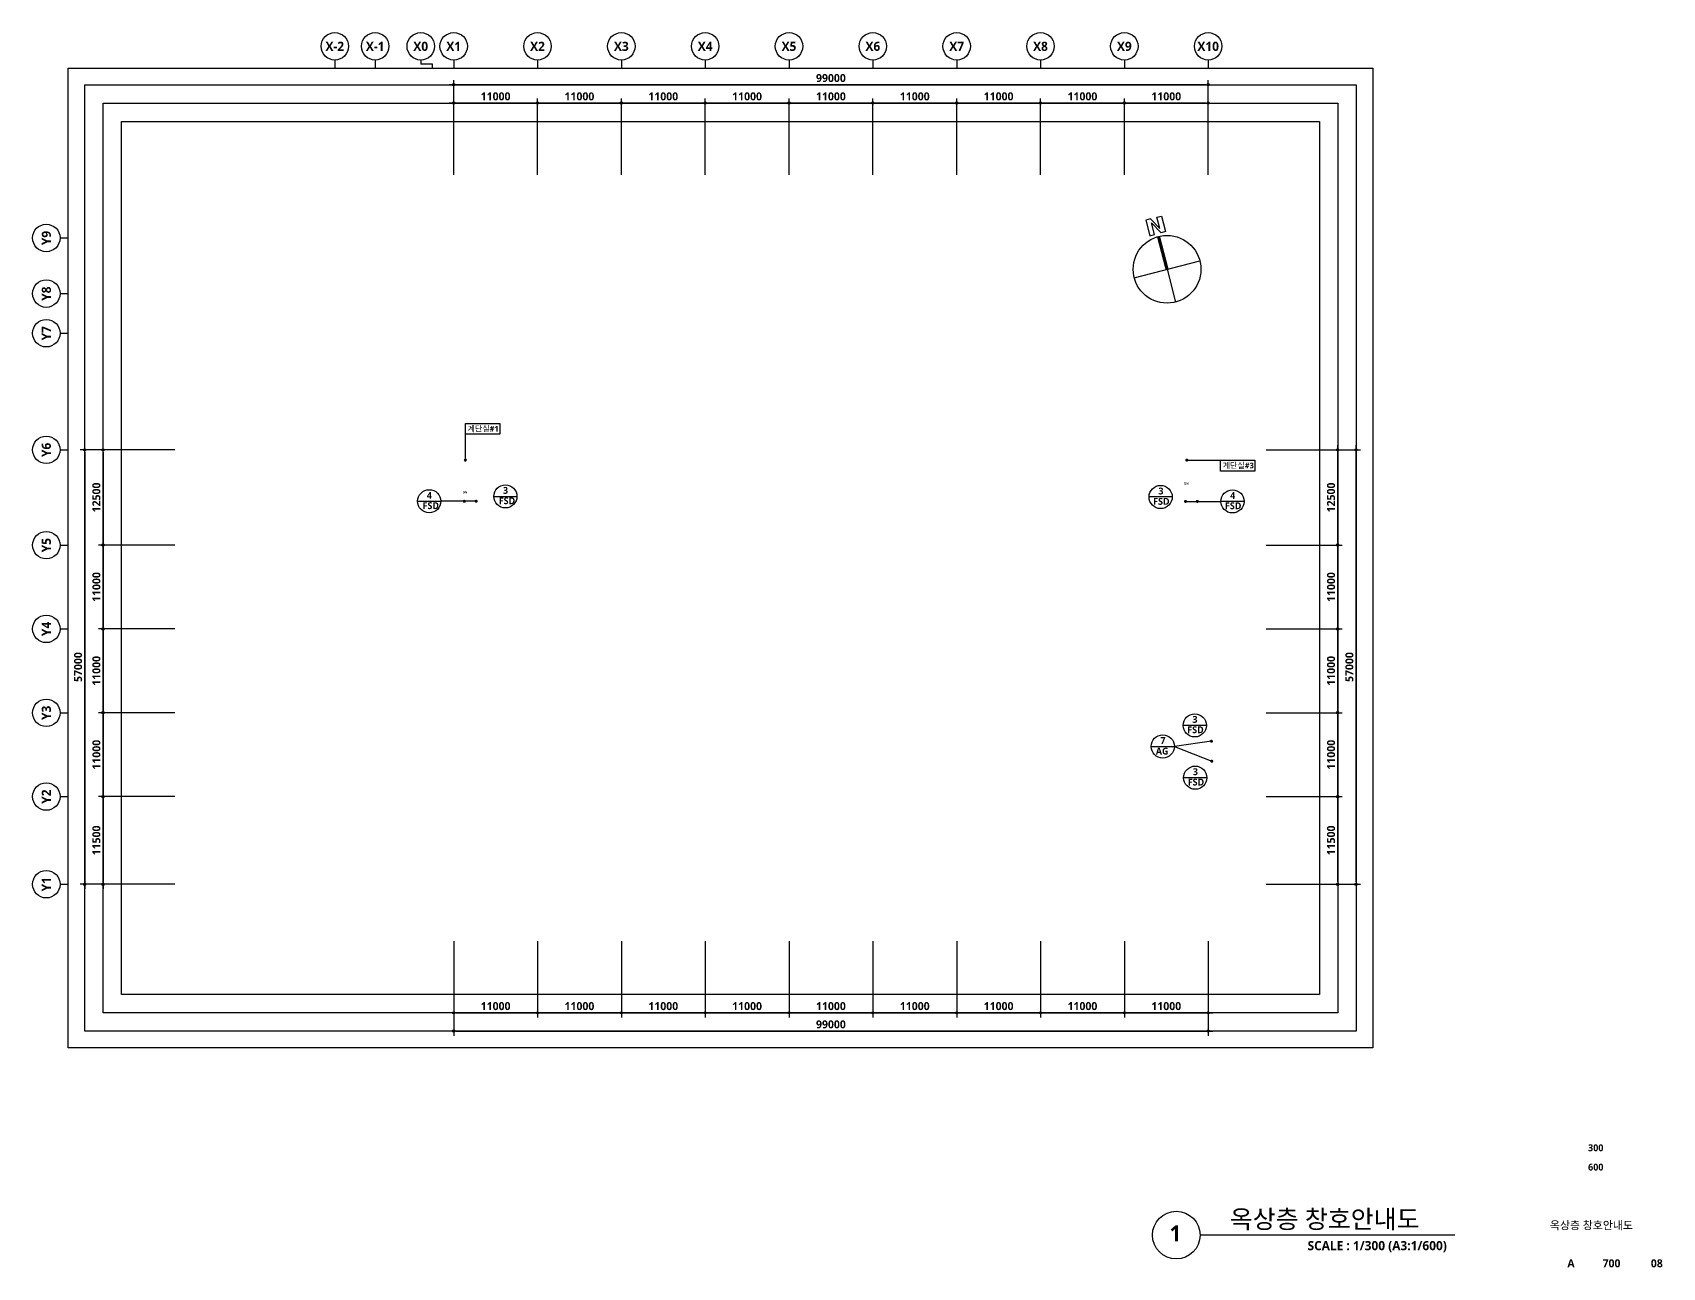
# Model space of a CAD drawing. Header units: millimetres. Extents: x 28132 to 190005487, y 7641 to 455456909.
# Drawn here: x 1540132 to 1753980, y 7641 to 169666 of the extents above; entities that cross this region are included whole.
import ezdxf
from ezdxf.enums import TextEntityAlignment as Align

# ---------------------------------------------------------------- set-up
doc = ezdxf.new("R2010")
doc.units = ezdxf.units.MM
doc.header["$LTSCALE"] = 400
doc.header["$MEASUREMENT"] = 0
doc.header["$PDSIZE"] = -10
doc.layers.get('0').update_dxf_attribs({"linetype": 'CONTINUOUS'})
doc.layers.get('Defpoints').update_dxf_attribs({"color": 153, "linetype": 'CONTINUOUS'})
for name, color, linetype in [('0_AW', 3, 'CONTINUOUS'), ('0_FSD', 1, 'CONTINUOUS'), ('A-ANNO-TEXT2', 7, 'CONTINUOUS'), ('COL', 2, 'CONTINUOUS'), ('SYM', 8, 'CONTINUOUS'), ('X-SEC-종$0$A-ST-AXIS-BUB', 7, 'CONTINUOUS')]:
    doc.layers.add(name, color=color, linetype=linetype)
doc.layers.add('Defpoint', color=161, linetype='CONTINUOUS', plot=False)
doc.styles.add('송현플러스-돋움체', font='NanumGothicBold.ttf')
doc.dimstyles.new('SHP 600', dxfattribs={"dimscale": 300, "dimtxt": 3.5, "dimasz": 1, "dimexe": 2, "dimexo": 2, "dimgap": 1, "dimtad": 1, "dimdec": 0, "dimzin": 0, "dimdsep": 46, "dimtxsty": '송현플러스-돋움체', "dimblk": 'DIMDOT', "dimcen": 0.09, "dimclrt": 3, "dimadec": 0, "dimazin": 1, "dimtfac": 1, "dimtdec": 0, "dimtix": 1, "dimtmove": 2, "dimatfit": 0, "dimldrblk": 'DIMDOT', "dimfxl": 1, "dimtfillclr": 3, "dimtolj": 1, "dimtzin": 0, "dimarcsym": 0})

# ---------------------------------------------------------------- blocks, each defined once
blk = doc.blocks.new('DIMDOT')
at = {"color": 0}
blk.add_line((-2, 0), (2, 0), dxfattribs=at)
for radius in [0.5, 0.25]:
    blk.add_circle((0, 0), radius, dxfattribs=at)
blk = doc.blocks.new('*D71')
at = {"color": 0, "lineweight": -2}
for p, q in [((1595382, 151016), (1595382, 163416)), ((1694082, 162816), (1595682, 162816)), ((1694382, 151016), (1694382, 163416))]:
    blk.add_line(p, q, dxfattribs=at)
at = {"layer": 'Defpoints', "color": 0}
for p in [(1595382, 162816), (1595382, 150416), (1694382, 150416)]:
    blk.add_point(p, dxfattribs=at)
at = {"color": 0, "linetype": 'ByBlock', "lineweight": -2, "xscale": 300, "yscale": 300, "zscale": 300, "rotation": 180}
blk.add_blockref('DIMDOT', (1595382, 162816), dxfattribs=at)
at = {"color": 0, "linetype": 'ByBlock', "lineweight": -2, "xscale": 300, "yscale": 300, "zscale": 300}
blk.add_blockref('DIMDOT', (1694382, 162816), dxfattribs=at)
at = {"color": 3, "insert": (1644882, 163696), "char_height": 1050, "attachment_point": 5, "style": '송현플러스-돋움체'}
blk.add_mtext('\\A1;99000', dxfattribs=at)
blk = doc.blocks.new('*D72')
at = {"color": 0, "lineweight": -2}
for p, q in [((1595382, 151016), (1595382, 161016)), ((1606082, 160416), (1595682, 160416)), ((1606382, 151016), (1606382, 161016))]:
    blk.add_line(p, q, dxfattribs=at)
at = {"layer": 'Defpoints', "color": 0}
for p in [(1595382, 160416), (1595382, 150416), (1606382, 150416)]:
    blk.add_point(p, dxfattribs=at)
at = {"color": 0, "linetype": 'ByBlock', "lineweight": -2, "xscale": 300, "yscale": 300, "zscale": 300, "rotation": 180}
blk.add_blockref('DIMDOT', (1595382, 160416), dxfattribs=at)
at = {"color": 0, "linetype": 'ByBlock', "lineweight": -2, "xscale": 300, "yscale": 300, "zscale": 300}
blk.add_blockref('DIMDOT', (1606382, 160416), dxfattribs=at)
at = {"color": 3, "insert": (1600882, 161292), "char_height": 1050, "attachment_point": 5, "style": '송현플러스-돋움체'}
blk.add_mtext('\\A1;11000', dxfattribs=at)
blk = doc.blocks.new('*D73')
at = {"color": 0, "lineweight": -2}
for p, q in [((1606382, 151016), (1606382, 161016)), ((1617082, 160416), (1606682, 160416)), ((1617382, 151016), (1617382, 161016))]:
    blk.add_line(p, q, dxfattribs=at)
at = {"layer": 'Defpoints', "color": 0}
for p in [(1606382, 160416), (1606382, 150416), (1617382, 150416)]:
    blk.add_point(p, dxfattribs=at)
at = {"color": 0, "linetype": 'ByBlock', "lineweight": -2, "xscale": 300, "yscale": 300, "zscale": 300, "rotation": 180}
blk.add_blockref('DIMDOT', (1606382, 160416), dxfattribs=at)
at = {"color": 0, "linetype": 'ByBlock', "lineweight": -2, "xscale": 300, "yscale": 300, "zscale": 300}
blk.add_blockref('DIMDOT', (1617382, 160416), dxfattribs=at)
at = {"color": 3, "insert": (1611882, 161292), "char_height": 1050, "attachment_point": 5, "style": '송현플러스-돋움체'}
blk.add_mtext('\\A1;11000', dxfattribs=at)
blk = doc.blocks.new('*D74')
at = {"color": 0, "lineweight": -2}
for p, q in [((1617382, 151016), (1617382, 161016)), ((1628082, 160416), (1617682, 160416)), ((1628382, 151016), (1628382, 161016))]:
    blk.add_line(p, q, dxfattribs=at)
at = {"layer": 'Defpoints', "color": 0}
for p in [(1617382, 160416), (1617382, 150416), (1628382, 150416)]:
    blk.add_point(p, dxfattribs=at)
at = {"color": 0, "linetype": 'ByBlock', "lineweight": -2, "xscale": 300, "yscale": 300, "zscale": 300, "rotation": 180}
blk.add_blockref('DIMDOT', (1617382, 160416), dxfattribs=at)
at = {"color": 0, "linetype": 'ByBlock', "lineweight": -2, "xscale": 300, "yscale": 300, "zscale": 300}
blk.add_blockref('DIMDOT', (1628382, 160416), dxfattribs=at)
at = {"color": 3, "insert": (1622882, 161292), "char_height": 1050, "attachment_point": 5, "style": '송현플러스-돋움체'}
blk.add_mtext('\\A1;11000', dxfattribs=at)
blk = doc.blocks.new('*D75')
at = {"color": 0, "lineweight": -2}
for p, q in [((1628382, 151016), (1628382, 161016)), ((1639082, 160416), (1628682, 160416)), ((1639382, 151016), (1639382, 161016))]:
    blk.add_line(p, q, dxfattribs=at)
at = {"layer": 'Defpoints', "color": 0}
for p in [(1628382, 160416), (1628382, 150416), (1639382, 150416)]:
    blk.add_point(p, dxfattribs=at)
at = {"color": 0, "linetype": 'ByBlock', "lineweight": -2, "xscale": 300, "yscale": 300, "zscale": 300, "rotation": 180}
blk.add_blockref('DIMDOT', (1628382, 160416), dxfattribs=at)
at = {"color": 0, "linetype": 'ByBlock', "lineweight": -2, "xscale": 300, "yscale": 300, "zscale": 300}
blk.add_blockref('DIMDOT', (1639382, 160416), dxfattribs=at)
at = {"color": 3, "insert": (1633882, 161292), "char_height": 1050, "attachment_point": 5, "style": '송현플러스-돋움체'}
blk.add_mtext('\\A1;11000', dxfattribs=at)
blk = doc.blocks.new('*D76')
at = {"color": 0, "lineweight": -2}
for p, q in [((1639382, 151016), (1639382, 161016)), ((1650082, 160416), (1639682, 160416)), ((1650382, 151016), (1650382, 161016))]:
    blk.add_line(p, q, dxfattribs=at)
at = {"layer": 'Defpoints', "color": 0}
for p in [(1639382, 160416), (1639382, 150416), (1650382, 150416)]:
    blk.add_point(p, dxfattribs=at)
at = {"color": 0, "linetype": 'ByBlock', "lineweight": -2, "xscale": 300, "yscale": 300, "zscale": 300, "rotation": 180}
blk.add_blockref('DIMDOT', (1639382, 160416), dxfattribs=at)
at = {"color": 0, "linetype": 'ByBlock', "lineweight": -2, "xscale": 300, "yscale": 300, "zscale": 300}
blk.add_blockref('DIMDOT', (1650382, 160416), dxfattribs=at)
at = {"color": 3, "insert": (1644882, 161292), "char_height": 1050, "attachment_point": 5, "style": '송현플러스-돋움체'}
blk.add_mtext('\\A1;11000', dxfattribs=at)
blk = doc.blocks.new('*D77')
at = {"color": 0, "lineweight": -2}
for p, q in [((1650382, 151016), (1650382, 161016)), ((1661082, 160416), (1650682, 160416)), ((1661382, 151016), (1661382, 161016))]:
    blk.add_line(p, q, dxfattribs=at)
at = {"layer": 'Defpoints', "color": 0}
for p in [(1650382, 160416), (1650382, 150416), (1661382, 150416)]:
    blk.add_point(p, dxfattribs=at)
at = {"color": 0, "linetype": 'ByBlock', "lineweight": -2, "xscale": 300, "yscale": 300, "zscale": 300, "rotation": 180}
blk.add_blockref('DIMDOT', (1650382, 160416), dxfattribs=at)
at = {"color": 0, "linetype": 'ByBlock', "lineweight": -2, "xscale": 300, "yscale": 300, "zscale": 300}
blk.add_blockref('DIMDOT', (1661382, 160416), dxfattribs=at)
at = {"color": 3, "insert": (1655882, 161292), "char_height": 1050, "attachment_point": 5, "style": '송현플러스-돋움체'}
blk.add_mtext('\\A1;11000', dxfattribs=at)
blk = doc.blocks.new('*D78')
at = {"color": 0, "lineweight": -2}
for p, q in [((1661382, 151016), (1661382, 161016)), ((1672082, 160416), (1661682, 160416)), ((1672382, 151016), (1672382, 161016))]:
    blk.add_line(p, q, dxfattribs=at)
at = {"layer": 'Defpoints', "color": 0}
for p in [(1661382, 160416), (1661382, 150416), (1672382, 150416)]:
    blk.add_point(p, dxfattribs=at)
at = {"color": 0, "linetype": 'ByBlock', "lineweight": -2, "xscale": 300, "yscale": 300, "zscale": 300, "rotation": 180}
blk.add_blockref('DIMDOT', (1661382, 160416), dxfattribs=at)
at = {"color": 0, "linetype": 'ByBlock', "lineweight": -2, "xscale": 300, "yscale": 300, "zscale": 300}
blk.add_blockref('DIMDOT', (1672382, 160416), dxfattribs=at)
at = {"color": 3, "insert": (1666882, 161292), "char_height": 1050, "attachment_point": 5, "style": '송현플러스-돋움체'}
blk.add_mtext('\\A1;11000', dxfattribs=at)
blk = doc.blocks.new('*D79')
at = {"color": 0, "lineweight": -2}
for p, q in [((1672382, 151016), (1672382, 161016)), ((1683082, 160416), (1672682, 160416)), ((1683382, 151016), (1683382, 161016))]:
    blk.add_line(p, q, dxfattribs=at)
at = {"layer": 'Defpoints', "color": 0}
for p in [(1672382, 160416), (1672382, 150416), (1683382, 150416)]:
    blk.add_point(p, dxfattribs=at)
at = {"color": 0, "linetype": 'ByBlock', "lineweight": -2, "xscale": 300, "yscale": 300, "zscale": 300, "rotation": 180}
blk.add_blockref('DIMDOT', (1672382, 160416), dxfattribs=at)
at = {"color": 0, "linetype": 'ByBlock', "lineweight": -2, "xscale": 300, "yscale": 300, "zscale": 300}
blk.add_blockref('DIMDOT', (1683382, 160416), dxfattribs=at)
at = {"color": 3, "insert": (1677882, 161292), "char_height": 1050, "attachment_point": 5, "style": '송현플러스-돋움체'}
blk.add_mtext('\\A1;11000', dxfattribs=at)
blk = doc.blocks.new('*D80')
at = {"color": 0, "lineweight": -2}
for p, q in [((1683382, 151016), (1683382, 161016)), ((1694082, 160416), (1683682, 160416)), ((1694382, 151016), (1694382, 161016))]:
    blk.add_line(p, q, dxfattribs=at)
at = {"layer": 'Defpoints', "color": 0}
for p in [(1683382, 160416), (1683382, 150416), (1694382, 150416)]:
    blk.add_point(p, dxfattribs=at)
at = {"color": 0, "linetype": 'ByBlock', "lineweight": -2, "xscale": 300, "yscale": 300, "zscale": 300, "rotation": 180}
blk.add_blockref('DIMDOT', (1683382, 160416), dxfattribs=at)
at = {"color": 0, "linetype": 'ByBlock', "lineweight": -2, "xscale": 300, "yscale": 300, "zscale": 300}
blk.add_blockref('DIMDOT', (1694382, 160416), dxfattribs=at)
at = {"color": 3, "insert": (1688882, 161292), "char_height": 1050, "attachment_point": 5, "style": '송현플러스-돋움체'}
blk.add_mtext('\\A1;11000', dxfattribs=at)
blk = doc.blocks.new('X-SEC-종$0$A-ST-AXIS-BUB-1')
at = {"layer": 'X-SEC-종$0$A-ST-AXIS-BUB'}
blk.add_line((0, 350), (0, 0), dxfattribs=at)
blk.add_circle((0, 950), 600, dxfattribs=at)
blk = doc.blocks.new('A$C75C439D1')
at = {"layer": 'X-SEC-종$0$A-ST-AXIS-BUB'}
blk.add_line((1800, 1050, -103000), (1800, 525, -103000), dxfattribs=at)
at = {"layer": 'X-SEC-종$0$A-ST-AXIS-BUB', "elevation": -103000}
blk.add_lwpolyline([(3323, 0), (3323, 525), (1800, 525)], dxfattribs=at)
at = {"layer": 'X-SEC-종$0$A-ST-AXIS-BUB'}
blk.add_circle((1800, 2850, -103000), 1800, dxfattribs=at)
blk = doc.blocks.new('*D146')
at = {"color": 0, "lineweight": -2}
for p, q in [((1558782, 114916), (1546382, 114916)), ((1546982, 114616), (1546982, 58216)), ((1558782, 57916), (1546382, 57916))]:
    blk.add_line(p, q, dxfattribs=at)
at = {"layer": 'Defpoints', "color": 0}
for p in [(1559382, 114916), (1546982, 57916), (1559382, 57916)]:
    blk.add_point(p, dxfattribs=at)
at = {"color": 0, "linetype": 'ByBlock', "lineweight": -2, "xscale": 300, "yscale": 300, "zscale": 300}
for p, rotation in [((1546982, 114916), 90), ((1546982, 57916), 270)]:
    blk.add_blockref('DIMDOT', p, dxfattribs=dict(at, rotation=rotation))
at = {"color": 3, "insert": (1546105, 86416), "char_height": 1050, "attachment_point": 5, "rotation": 90, "style": '송현플러스-돋움체'}
blk.add_mtext('\\A1;57000', dxfattribs=at)
blk = doc.blocks.new('*D147')
at = {"color": 0, "lineweight": -2}
for p, q in [((1558782, 69416), (1548782, 69416)), ((1549382, 69116), (1549382, 58216)), ((1558782, 57916), (1548782, 57916))]:
    blk.add_line(p, q, dxfattribs=at)
at = {"layer": 'Defpoints', "color": 0}
for p in [(1559382, 69416), (1549382, 57916), (1559382, 57916)]:
    blk.add_point(p, dxfattribs=at)
at = {"color": 0, "linetype": 'ByBlock', "lineweight": -2, "xscale": 300, "yscale": 300, "zscale": 300}
for p, rotation in [((1549382, 69416), 90), ((1549382, 57916), 270)]:
    blk.add_blockref('DIMDOT', p, dxfattribs=dict(at, rotation=rotation))
at = {"color": 3, "insert": (1548505, 63666), "char_height": 1050, "attachment_point": 5, "rotation": 90, "style": '송현플러스-돋움체'}
blk.add_mtext('\\A1;11500', dxfattribs=at)
blk = doc.blocks.new('*D148')
at = {"color": 0, "lineweight": -2}
for p, q in [((1558782, 80416), (1548782, 80416)), ((1549382, 80116), (1549382, 69716)), ((1558782, 69416), (1548782, 69416))]:
    blk.add_line(p, q, dxfattribs=at)
at = {"layer": 'Defpoints', "color": 0}
for p in [(1559382, 80416), (1549382, 69416), (1559382, 69416)]:
    blk.add_point(p, dxfattribs=at)
at = {"color": 0, "linetype": 'ByBlock', "lineweight": -2, "xscale": 300, "yscale": 300, "zscale": 300}
for p, rotation in [((1549382, 80416), 90), ((1549382, 69416), 270)]:
    blk.add_blockref('DIMDOT', p, dxfattribs=dict(at, rotation=rotation))
at = {"color": 3, "insert": (1548506, 74916), "char_height": 1050, "attachment_point": 5, "rotation": 90, "style": '송현플러스-돋움체'}
blk.add_mtext('\\A1;11000', dxfattribs=at)
blk = doc.blocks.new('*D149')
at = {"color": 0, "lineweight": -2}
for p, q in [((1558782, 91416), (1548782, 91416)), ((1549382, 91116), (1549382, 80716)), ((1558782, 80416), (1548782, 80416))]:
    blk.add_line(p, q, dxfattribs=at)
at = {"layer": 'Defpoints', "color": 0}
for p in [(1559382, 91416), (1549382, 80416), (1559382, 80416)]:
    blk.add_point(p, dxfattribs=at)
at = {"color": 0, "linetype": 'ByBlock', "lineweight": -2, "xscale": 300, "yscale": 300, "zscale": 300}
for p, rotation in [((1549382, 91416), 90), ((1549382, 80416), 270)]:
    blk.add_blockref('DIMDOT', p, dxfattribs=dict(at, rotation=rotation))
at = {"color": 3, "insert": (1548506, 85916), "char_height": 1050, "attachment_point": 5, "rotation": 90, "style": '송현플러스-돋움체'}
blk.add_mtext('\\A1;11000', dxfattribs=at)
blk = doc.blocks.new('*D150')
at = {"color": 0, "lineweight": -2}
for p, q in [((1558782, 102416), (1548782, 102416)), ((1549382, 102116), (1549382, 91716)), ((1558782, 91416), (1548782, 91416))]:
    blk.add_line(p, q, dxfattribs=at)
at = {"layer": 'Defpoints', "color": 0}
for p in [(1559382, 102416), (1549382, 91416), (1559382, 91416)]:
    blk.add_point(p, dxfattribs=at)
at = {"color": 0, "linetype": 'ByBlock', "lineweight": -2, "xscale": 300, "yscale": 300, "zscale": 300}
for p, rotation in [((1549382, 102416), 90), ((1549382, 91416), 270)]:
    blk.add_blockref('DIMDOT', p, dxfattribs=dict(at, rotation=rotation))
at = {"color": 3, "insert": (1548506, 96916), "char_height": 1050, "attachment_point": 5, "rotation": 90, "style": '송현플러스-돋움체'}
blk.add_mtext('\\A1;11000', dxfattribs=at)
blk = doc.blocks.new('*D151')
at = {"color": 0, "lineweight": -2}
for p, q in [((1558782, 114916), (1548782, 114916)), ((1549382, 114616), (1549382, 102716)), ((1558782, 102416), (1548782, 102416))]:
    blk.add_line(p, q, dxfattribs=at)
at = {"layer": 'Defpoints', "color": 0}
for p in [(1559382, 114916), (1549382, 102416), (1559382, 102416)]:
    blk.add_point(p, dxfattribs=at)
at = {"color": 0, "linetype": 'ByBlock', "lineweight": -2, "xscale": 300, "yscale": 300, "zscale": 300}
for p, rotation in [((1549382, 114916), 90), ((1549382, 102416), 270)]:
    blk.add_blockref('DIMDOT', p, dxfattribs=dict(at, rotation=rotation))
at = {"color": 3, "insert": (1548503, 108666), "char_height": 1050, "attachment_point": 5, "rotation": 90, "style": '송현플러스-돋움체'}
blk.add_mtext('\\A1;12500', dxfattribs=at)
blk = doc.blocks.new('dr-sy-018-D-M')
for p, q in [((-1, 16.4), (-2.5, 16.4)), ((-2.5, 16.4), (-2.5, 11.4)), ((-1, 16.4), (1, 12.8)), ((1, 12.8), (1, 16.4)), ((1, 16.4), (2.5, 16.4)), ((2.5, 16.4), (2.5, 11.4)), ((-2.5, 11.4), (-1, 11.4)), ((-1, 15.09), (1.05, 11.4)), ((-1, 11.4), (-1, 15.09)), ((2.5, 11.4), (1.05, 11.4)), ((-10.5, 0), (10.5, 0)), ((0, 0), (0, -10.5))]:
    blk.add_line(p, q)
at = {"const_width": 1}
blk.add_lwpolyline([(0, 10.5), (0, 0)], dxfattribs=at)
blk.add_circle((0, 0), 10.5)
blk = doc.blocks.new('*D361')
at = {"color": 0, "lineweight": -2}
for p, q in [((1701982, 114916), (1711982, 114916)), ((1711382, 102716), (1711382, 114616)), ((1701982, 102416), (1711982, 102416))]:
    blk.add_line(p, q, dxfattribs=at)
at = {"layer": 'Defpoints', "color": 0}
for p in [(1701382, 114916), (1711382, 114916), (1701382, 102416)]:
    blk.add_point(p, dxfattribs=at)
at = {"color": 0, "linetype": 'ByBlock', "lineweight": -2, "xscale": 300, "yscale": 300, "zscale": 300}
for p, rotation in [((1711382, 114916), 90), ((1711382, 102416), 270)]:
    blk.add_blockref('DIMDOT', p, dxfattribs=dict(at, rotation=rotation))
at = {"color": 3, "insert": (1710503, 108666), "char_height": 1050, "attachment_point": 5, "rotation": 90, "style": '송현플러스-돋움체'}
blk.add_mtext('\\A1;12500', dxfattribs=at)
blk = doc.blocks.new('*D362')
at = {"color": 0, "lineweight": -2}
for p, q in [((1701982, 102416), (1711982, 102416)), ((1711382, 91716), (1711382, 102116)), ((1701982, 91416), (1711982, 91416))]:
    blk.add_line(p, q, dxfattribs=at)
at = {"layer": 'Defpoints', "color": 0}
for p in [(1701382, 102416), (1711382, 102416), (1701382, 91416)]:
    blk.add_point(p, dxfattribs=at)
at = {"color": 0, "linetype": 'ByBlock', "lineweight": -2, "xscale": 300, "yscale": 300, "zscale": 300}
for p, rotation in [((1711382, 102416), 90), ((1711382, 91416), 270)]:
    blk.add_blockref('DIMDOT', p, dxfattribs=dict(at, rotation=rotation))
at = {"color": 3, "insert": (1710506, 96916), "char_height": 1050, "attachment_point": 5, "rotation": 90, "style": '송현플러스-돋움체'}
blk.add_mtext('\\A1;11000', dxfattribs=at)
blk = doc.blocks.new('*D363')
at = {"color": 0, "lineweight": -2}
for p, q in [((1701982, 91416), (1711982, 91416)), ((1711382, 80716), (1711382, 91116)), ((1701982, 80416), (1711982, 80416))]:
    blk.add_line(p, q, dxfattribs=at)
at = {"layer": 'Defpoints', "color": 0}
for p in [(1701382, 91416), (1711382, 91416), (1701382, 80416)]:
    blk.add_point(p, dxfattribs=at)
at = {"color": 0, "linetype": 'ByBlock', "lineweight": -2, "xscale": 300, "yscale": 300, "zscale": 300}
for p, rotation in [((1711382, 91416), 90), ((1711382, 80416), 270)]:
    blk.add_blockref('DIMDOT', p, dxfattribs=dict(at, rotation=rotation))
at = {"color": 3, "insert": (1710506, 85916), "char_height": 1050, "attachment_point": 5, "rotation": 90, "style": '송현플러스-돋움체'}
blk.add_mtext('\\A1;11000', dxfattribs=at)
blk = doc.blocks.new('*D364')
at = {"color": 0, "lineweight": -2}
for p, q in [((1701982, 80416), (1711982, 80416)), ((1711382, 69716), (1711382, 80116)), ((1701982, 69416), (1711982, 69416))]:
    blk.add_line(p, q, dxfattribs=at)
at = {"layer": 'Defpoints', "color": 0}
for p in [(1701382, 80416), (1711382, 80416), (1701382, 69416)]:
    blk.add_point(p, dxfattribs=at)
at = {"color": 0, "linetype": 'ByBlock', "lineweight": -2, "xscale": 300, "yscale": 300, "zscale": 300}
for p, rotation in [((1711382, 80416), 90), ((1711382, 69416), 270)]:
    blk.add_blockref('DIMDOT', p, dxfattribs=dict(at, rotation=rotation))
at = {"color": 3, "insert": (1710506, 74916), "char_height": 1050, "attachment_point": 5, "rotation": 90, "style": '송현플러스-돋움체'}
blk.add_mtext('\\A1;11000', dxfattribs=at)
blk = doc.blocks.new('*D365')
at = {"color": 0, "lineweight": -2}
for p, q in [((1701982, 69416), (1711982, 69416)), ((1711382, 58216), (1711382, 69116)), ((1701982, 57916), (1711982, 57916))]:
    blk.add_line(p, q, dxfattribs=at)
at = {"layer": 'Defpoints', "color": 0}
for p in [(1701382, 69416), (1711382, 69416), (1701382, 57916)]:
    blk.add_point(p, dxfattribs=at)
at = {"color": 0, "linetype": 'ByBlock', "lineweight": -2, "xscale": 300, "yscale": 300, "zscale": 300}
for p, rotation in [((1711382, 69416), 90), ((1711382, 57916), 270)]:
    blk.add_blockref('DIMDOT', p, dxfattribs=dict(at, rotation=rotation))
at = {"color": 3, "insert": (1710505, 63666), "char_height": 1050, "attachment_point": 5, "rotation": 90, "style": '송현플러스-돋움체'}
blk.add_mtext('\\A1;11500', dxfattribs=at)
blk = doc.blocks.new('*D366')
at = {"color": 0, "lineweight": -2}
for p, q in [((1701982, 114916), (1714382, 114916)), ((1713782, 58216), (1713782, 114616)), ((1701982, 57916), (1714382, 57916))]:
    blk.add_line(p, q, dxfattribs=at)
at = {"layer": 'Defpoints', "color": 0}
for p in [(1701382, 114916), (1713782, 114916), (1701382, 57916)]:
    blk.add_point(p, dxfattribs=at)
at = {"color": 0, "linetype": 'ByBlock', "lineweight": -2, "xscale": 300, "yscale": 300, "zscale": 300}
for p, rotation in [((1713782, 114916), 90), ((1713782, 57916), 270)]:
    blk.add_blockref('DIMDOT', p, dxfattribs=dict(at, rotation=rotation))
at = {"color": 3, "insert": (1712905, 86416), "char_height": 1050, "attachment_point": 5, "rotation": 90, "style": '송현플러스-돋움체'}
blk.add_mtext('\\A1;57000', dxfattribs=at)
blk = doc.blocks.new('*D367')
at = {"color": 0, "lineweight": -2}
for p, q in [((1595382, 50445), (1595382, 40445)), ((1606382, 50445), (1606382, 40445)), ((1595682, 41045), (1606082, 41045))]:
    blk.add_line(p, q, dxfattribs=at)
at = {"layer": 'Defpoints', "color": 0}
for p in [(1595382, 51045), (1606382, 51045), (1606382, 41045)]:
    blk.add_point(p, dxfattribs=at)
at = {"color": 0, "linetype": 'ByBlock', "lineweight": -2, "xscale": 300, "yscale": 300, "zscale": 300, "rotation": 180}
blk.add_blockref('DIMDOT', (1595382, 41045), dxfattribs=at)
at = {"color": 0, "linetype": 'ByBlock', "lineweight": -2, "xscale": 300, "yscale": 300, "zscale": 300}
blk.add_blockref('DIMDOT', (1606382, 41045), dxfattribs=at)
at = {"color": 3, "insert": (1600882, 41921), "char_height": 1050, "attachment_point": 5, "style": '송현플러스-돋움체'}
blk.add_mtext('\\A1;11000', dxfattribs=at)
blk = doc.blocks.new('*D368')
at = {"color": 0, "lineweight": -2}
for p, q in [((1606382, 50445), (1606382, 40445)), ((1617382, 50445), (1617382, 40445)), ((1606682, 41045), (1617082, 41045))]:
    blk.add_line(p, q, dxfattribs=at)
at = {"layer": 'Defpoints', "color": 0}
for p in [(1606382, 51045), (1617382, 51045), (1617382, 41045)]:
    blk.add_point(p, dxfattribs=at)
at = {"color": 0, "linetype": 'ByBlock', "lineweight": -2, "xscale": 300, "yscale": 300, "zscale": 300, "rotation": 180}
blk.add_blockref('DIMDOT', (1606382, 41045), dxfattribs=at)
at = {"color": 0, "linetype": 'ByBlock', "lineweight": -2, "xscale": 300, "yscale": 300, "zscale": 300}
blk.add_blockref('DIMDOT', (1617382, 41045), dxfattribs=at)
at = {"color": 3, "insert": (1611882, 41921), "char_height": 1050, "attachment_point": 5, "style": '송현플러스-돋움체'}
blk.add_mtext('\\A1;11000', dxfattribs=at)
blk = doc.blocks.new('*D369')
at = {"color": 0, "lineweight": -2}
for p, q in [((1617382, 50445), (1617382, 40445)), ((1628382, 50445), (1628382, 40445)), ((1617682, 41045), (1628082, 41045))]:
    blk.add_line(p, q, dxfattribs=at)
at = {"layer": 'Defpoints', "color": 0}
for p in [(1617382, 51045), (1628382, 51045), (1628382, 41045)]:
    blk.add_point(p, dxfattribs=at)
at = {"color": 0, "linetype": 'ByBlock', "lineweight": -2, "xscale": 300, "yscale": 300, "zscale": 300, "rotation": 180}
blk.add_blockref('DIMDOT', (1617382, 41045), dxfattribs=at)
at = {"color": 0, "linetype": 'ByBlock', "lineweight": -2, "xscale": 300, "yscale": 300, "zscale": 300}
blk.add_blockref('DIMDOT', (1628382, 41045), dxfattribs=at)
at = {"color": 3, "insert": (1622882, 41921), "char_height": 1050, "attachment_point": 5, "style": '송현플러스-돋움체'}
blk.add_mtext('\\A1;11000', dxfattribs=at)
blk = doc.blocks.new('*D370')
at = {"color": 0, "lineweight": -2}
for p, q in [((1628382, 50445), (1628382, 40445)), ((1639382, 50445), (1639382, 40445)), ((1628682, 41045), (1639082, 41045))]:
    blk.add_line(p, q, dxfattribs=at)
at = {"layer": 'Defpoints', "color": 0}
for p in [(1628382, 51045), (1639382, 51045), (1639382, 41045)]:
    blk.add_point(p, dxfattribs=at)
at = {"color": 0, "linetype": 'ByBlock', "lineweight": -2, "xscale": 300, "yscale": 300, "zscale": 300, "rotation": 180}
blk.add_blockref('DIMDOT', (1628382, 41045), dxfattribs=at)
at = {"color": 0, "linetype": 'ByBlock', "lineweight": -2, "xscale": 300, "yscale": 300, "zscale": 300}
blk.add_blockref('DIMDOT', (1639382, 41045), dxfattribs=at)
at = {"color": 3, "insert": (1633882, 41921), "char_height": 1050, "attachment_point": 5, "style": '송현플러스-돋움체'}
blk.add_mtext('\\A1;11000', dxfattribs=at)
blk = doc.blocks.new('*D371')
at = {"color": 0, "lineweight": -2}
for p, q in [((1639382, 50445), (1639382, 40445)), ((1650382, 50445), (1650382, 40445)), ((1639682, 41045), (1650082, 41045))]:
    blk.add_line(p, q, dxfattribs=at)
at = {"layer": 'Defpoints', "color": 0}
for p in [(1639382, 51045), (1650382, 51045), (1650382, 41045)]:
    blk.add_point(p, dxfattribs=at)
at = {"color": 0, "linetype": 'ByBlock', "lineweight": -2, "xscale": 300, "yscale": 300, "zscale": 300, "rotation": 180}
blk.add_blockref('DIMDOT', (1639382, 41045), dxfattribs=at)
at = {"color": 0, "linetype": 'ByBlock', "lineweight": -2, "xscale": 300, "yscale": 300, "zscale": 300}
blk.add_blockref('DIMDOT', (1650382, 41045), dxfattribs=at)
at = {"color": 3, "insert": (1644882, 41921), "char_height": 1050, "attachment_point": 5, "style": '송현플러스-돋움체'}
blk.add_mtext('\\A1;11000', dxfattribs=at)
blk = doc.blocks.new('*D372')
at = {"color": 0, "lineweight": -2}
for p, q in [((1650382, 50445), (1650382, 40445)), ((1661382, 50445), (1661382, 40445)), ((1650682, 41045), (1661082, 41045))]:
    blk.add_line(p, q, dxfattribs=at)
at = {"layer": 'Defpoints', "color": 0}
for p in [(1650382, 51045), (1661382, 51045), (1661382, 41045)]:
    blk.add_point(p, dxfattribs=at)
at = {"color": 0, "linetype": 'ByBlock', "lineweight": -2, "xscale": 300, "yscale": 300, "zscale": 300, "rotation": 180}
blk.add_blockref('DIMDOT', (1650382, 41045), dxfattribs=at)
at = {"color": 0, "linetype": 'ByBlock', "lineweight": -2, "xscale": 300, "yscale": 300, "zscale": 300}
blk.add_blockref('DIMDOT', (1661382, 41045), dxfattribs=at)
at = {"color": 3, "insert": (1655882, 41921), "char_height": 1050, "attachment_point": 5, "style": '송현플러스-돋움체'}
blk.add_mtext('\\A1;11000', dxfattribs=at)
blk = doc.blocks.new('*D373')
at = {"color": 0, "lineweight": -2}
for p, q in [((1661382, 50445), (1661382, 40445)), ((1672382, 50445), (1672382, 40445)), ((1661682, 41045), (1672082, 41045))]:
    blk.add_line(p, q, dxfattribs=at)
at = {"layer": 'Defpoints', "color": 0}
for p in [(1661382, 51045), (1672382, 51045), (1672382, 41045)]:
    blk.add_point(p, dxfattribs=at)
at = {"color": 0, "linetype": 'ByBlock', "lineweight": -2, "xscale": 300, "yscale": 300, "zscale": 300, "rotation": 180}
blk.add_blockref('DIMDOT', (1661382, 41045), dxfattribs=at)
at = {"color": 0, "linetype": 'ByBlock', "lineweight": -2, "xscale": 300, "yscale": 300, "zscale": 300}
blk.add_blockref('DIMDOT', (1672382, 41045), dxfattribs=at)
at = {"color": 3, "insert": (1666882, 41921), "char_height": 1050, "attachment_point": 5, "style": '송현플러스-돋움체'}
blk.add_mtext('\\A1;11000', dxfattribs=at)
blk = doc.blocks.new('*D374')
at = {"color": 0, "lineweight": -2}
for p, q in [((1672382, 50445), (1672382, 40445)), ((1683382, 50445), (1683382, 40445)), ((1672682, 41045), (1683082, 41045))]:
    blk.add_line(p, q, dxfattribs=at)
at = {"layer": 'Defpoints', "color": 0}
for p in [(1672382, 51045), (1683382, 51045), (1683382, 41045)]:
    blk.add_point(p, dxfattribs=at)
at = {"color": 0, "linetype": 'ByBlock', "lineweight": -2, "xscale": 300, "yscale": 300, "zscale": 300, "rotation": 180}
blk.add_blockref('DIMDOT', (1672382, 41045), dxfattribs=at)
at = {"color": 0, "linetype": 'ByBlock', "lineweight": -2, "xscale": 300, "yscale": 300, "zscale": 300}
blk.add_blockref('DIMDOT', (1683382, 41045), dxfattribs=at)
at = {"color": 3, "insert": (1677882, 41921), "char_height": 1050, "attachment_point": 5, "style": '송현플러스-돋움체'}
blk.add_mtext('\\A1;11000', dxfattribs=at)
blk = doc.blocks.new('*D375')
at = {"color": 0, "lineweight": -2}
for p, q in [((1683382, 50445), (1683382, 40445)), ((1694382, 50445), (1694382, 40445)), ((1683682, 41045), (1694082, 41045))]:
    blk.add_line(p, q, dxfattribs=at)
at = {"layer": 'Defpoints', "color": 0}
for p in [(1683382, 51045), (1694382, 51045), (1694382, 41045)]:
    blk.add_point(p, dxfattribs=at)
at = {"color": 0, "linetype": 'ByBlock', "lineweight": -2, "xscale": 300, "yscale": 300, "zscale": 300, "rotation": 180}
blk.add_blockref('DIMDOT', (1683382, 41045), dxfattribs=at)
at = {"color": 0, "linetype": 'ByBlock', "lineweight": -2, "xscale": 300, "yscale": 300, "zscale": 300}
blk.add_blockref('DIMDOT', (1694382, 41045), dxfattribs=at)
at = {"color": 3, "insert": (1688882, 41921), "char_height": 1050, "attachment_point": 5, "style": '송현플러스-돋움체'}
blk.add_mtext('\\A1;11000', dxfattribs=at)
blk = doc.blocks.new('*D376')
at = {"color": 0, "lineweight": -2}
for p, q in [((1595382, 50445), (1595382, 38045)), ((1694382, 50445), (1694382, 38045)), ((1595682, 38645), (1694082, 38645))]:
    blk.add_line(p, q, dxfattribs=at)
at = {"layer": 'Defpoints', "color": 0}
for p in [(1595382, 51045), (1694382, 51045), (1694382, 38645)]:
    blk.add_point(p, dxfattribs=at)
at = {"color": 0, "linetype": 'ByBlock', "lineweight": -2, "xscale": 300, "yscale": 300, "zscale": 300, "rotation": 180}
blk.add_blockref('DIMDOT', (1595382, 38645), dxfattribs=at)
at = {"color": 0, "linetype": 'ByBlock', "lineweight": -2, "xscale": 300, "yscale": 300, "zscale": 300}
blk.add_blockref('DIMDOT', (1694382, 38645), dxfattribs=at)
at = {"color": 3, "insert": (1644882, 39524), "char_height": 1050, "attachment_point": 5, "style": '송현플러스-돋움체'}
blk.add_mtext('\\A1;99000', dxfattribs=at)

msp = doc.modelspace()

# ---------------------------------------------------------------- linework, layer by layer
for points in [[(1598227.6, 108168.8), (1593696.6, 108168.8)], [(1691507.3, 108155), (1696049.1, 108155)]]:
    msp.add_lwpolyline(points)
at = {"const_width": 200}
for points in [[(1596678.7, 108168.8, 1), (1596878.7, 108168.8, 1)], [(1598227.6, 108168.8, 1), (1598427.6, 108168.8, 1)], [(1691507.3, 108155, -1), (1691307.3, 108155, -1)], [(1693067, 108155, -1), (1692867, 108155, -1)]]:
    msp.add_lwpolyline(points, format="xyb", close=True, dxfattribs=at)
at = {"elevation": 206000}
msp.add_lwpolyline([(1694810.6, 76675), (1689944.5, 75995.9), (1694850.8, 74066.3)], dxfattribs=at)
at = {"const_width": 200, "elevation": 206000}
for points in [[(1694710.6, 76675, 1), (1694910.6, 76675, 1)], [(1694750.8, 74066.3, 1), (1694950.8, 74066.3, 1)]]:
    msp.add_lwpolyline(points, format="xyb", close=True, dxfattribs=at)
at = {"layer": '0_AW'}
msp.add_line((1686903.2, 75995.9), (1689944.5, 75995.9), dxfattribs=at)
msp.add_circle((1688423.8, 75995.9), 1520.7, dxfattribs=at)
at = {"layer": '0_FSD'}
for p, q in [((1590655.3, 108168.8), (1593696.6, 108168.8)), ((1600646.4, 108813.7), (1603687.7, 108813.7)), ((1689665.8, 108730.8), (1686624.4, 108730.8)), ((1699090.4, 108155), (1696049.1, 108155)), ((1694143.3, 78764), (1691102, 78764)), ((1694201.5, 71899.4), (1691160.2, 71899.4))]:
    msp.add_line(p, q, dxfattribs=at)
for centre in [(1592175.9, 108168.8), (1602167, 108813.7), (1688145.1, 108730.8), (1697569.8, 108155), (1692622.6, 78764), (1692680.8, 71899.4)]:
    msp.add_circle(centre, 1520.7, dxfattribs=at)
at = {"layer": 'COL'}
msp.add_line((1726757.1, 11877.9), (1693318.4, 11877.9), dxfattribs=at)
msp.add_circle((1690194.7, 11877.9), 3123.7, dxfattribs=at)
at = {"layer": 'Defpoint'}
for points in [[(1715981.8, 36444.9), (1544781.8, 36444.9), (1544781.8, 165016.3), (1715981.8, 165016.3)], [(1713781.8, 38644.9), (1546981.8, 38644.9), (1546981.8, 162816.3), (1713781.8, 162816.3)], [(1711381.8, 41044.9), (1549381.8, 41044.9), (1549381.8, 160416.3), (1711381.8, 160416.3)], [(1708981.8, 43444.9), (1551781.8, 43444.9), (1551781.8, 158016.3), (1708981.8, 158016.3)]]:
    msp.add_lwpolyline(points, close=True, dxfattribs=at)
at = {"layer": 'SYM'}
for points in [[(1596912.8, 118395.3), (1601422.8, 118395.3), (1601422.8, 116965.3), (1596912.8, 116965.3)], [(1695992.8, 113570.3), (1700502.8, 113570.3), (1700502.8, 112140.3), (1695992.8, 112140.3)]]:
    msp.add_lwpolyline(points, close=True, dxfattribs=at)
for points in [[(1596912.8, 113570.3), (1596912.8, 116965.3)], [(1691576.8, 113570.3), (1695992.8, 113570.3)]]:
    msp.add_lwpolyline(points, dxfattribs=at)
at = {"layer": 'SYM', "const_width": 200}
for points in [[(1596812.8, 113570.3, 1), (1597012.8, 113570.3, 1)], [(1691476.8, 113570.3, 1), (1691676.8, 113570.3, 1)]]:
    msp.add_lwpolyline(points, format="xyb", close=True, dxfattribs=at)

# ---------------------------------------------------------------- block references
at = {"xscale": 423.3600000000444, "yscale": 423.3600000000444, "zscale": 423.3600000000444, "rotation": 14.62512501076412}
msp.add_blockref('dr-sy-018-D-M', (1688982.9, 138611.2), dxfattribs=at)
at = {"layer": 'X-SEC-종$0$A-ST-AXIS-BUB', "xscale": 3, "yscale": 3, "zscale": 3}
for p in [(1579781.8, 165016.3), (1585081.8, 165016.3), (1595381.8, 165016.3), (1606381.8, 165016.3), (1617381.8, 165016.3), (1628381.8, 165016.3), (1639381.8, 165016.3), (1650381.8, 165016.3), (1661381.8, 165016.3), (1672381.8, 165016.3), (1683381.8, 165016.3), (1694381.8, 165016.3)]:
    msp.add_blockref('X-SEC-종$0$A-ST-AXIS-BUB-1', p, dxfattribs=at)
at = {"layer": 'X-SEC-종$0$A-ST-AXIS-BUB'}
msp.add_blockref('A$C75C439D1', (1589258.9, 165016.3), dxfattribs=at)
at = {"layer": 'X-SEC-종$0$A-ST-AXIS-BUB', "xscale": 3, "yscale": 3, "zscale": 3, "rotation": 90}
for p in [(1544781.8, 142716.3), (1544781.8, 135416.3), (1544781.8, 130216.3), (1544781.8, 114916.3), (1544781.8, 102416.3), (1544781.8, 91416.3), (1544781.8, 80416.3), (1544781.8, 69416.3), (1544781.8, 57916.3)]:
    msp.add_blockref('X-SEC-종$0$A-ST-AXIS-BUB-1', p, dxfattribs=at)

# ---------------------------------------------------------------- texts
at = {"layer": '0_AW', "style": '송현플러스-돋움체'}
for s, p in [('7', (1688106.6, 76329.4)), ('AG', (1687512.3, 74934.7))]:
    msp.add_text(s, height=900, dxfattribs=at).set_placement(p)
at = {"layer": '0_FSD', "style": '송현플러스-돋움체'}
for s, p in [('4', (1591858.7, 108502.3)), ('3', (1601849.8, 109147.2)), ('3', (1687843.9, 109064.3)), ('4', (1697260.2, 108488.4)), ('FSD', (1591302.2, 107142.3)), ('FSD', (1601293.3, 107787.2)), ('FSD', (1687162.5, 107704.3)), ('FSD', (1696587.1, 107128.5)), ('3', (1692313.1, 79097.5)), ('FSD', (1691640, 77737.5)), ('3', (1692371.2, 72232.9)), ('FSD', (1691698.2, 70872.9))]:
    msp.add_text(s, height=900, dxfattribs=at).set_placement(p)
at = {"layer": 'A-ANNO-TEXT2', "style": '송현플러스-돋움체'}
for s, height, p in [('계단실#1', 750, (1597201.6, 117315.1)), ('계단실#3', 750, (1696281.6, 112490.1)), ('DN', 300, (1596548.1, 109194.4)), ('DN', 300, (1691213.2, 110336.4)), ('옥상층 창호안내도', 2400, (1697216.6, 12776.9)), ('1', 2100, (1689309.2, 11061)), ('SCALE : 1/300 (A3:1/600)', 1200, (1707419.1, 9896.4))]:
    msp.add_text(s, height=height, dxfattribs=at).set_placement(p)
for s, height, p in [('300', 900, (1745235.5, 23333.4)), ('600', 900, (1745235.5, 20800.2)), ('옥상층 창호안내도', 1050, (1744670.3, 13191.8)), ('A', 1050, (1741987.6, 8181.3)), ('700', 1050, (1747300.8, 8181.3)), ('08', 1050, (1753247.3, 8181.3))]:
    msp.add_text(s, height=height, dxfattribs=at).set_placement(p, align=Align.MIDDLE)
at = {"layer": 'X-SEC-종$0$A-ST-AXIS-BUB', "style": '송현플러스-돋움체'}
for s, p in [('X-2', (1579781.8, 167866.3)), ('X-1', (1585081.8, 167866.3)), ('X0', (1591058.9, 167866.3)), ('X1', (1595381.8, 167866.3)), ('X2', (1606381.8, 167866.3)), ('X3', (1617381.8, 167866.3)), ('X4', (1628381.8, 167866.3)), ('X5', (1639381.8, 167866.3)), ('X6', (1650381.8, 167866.3)), ('X7', (1661381.8, 167866.3)), ('X8', (1672381.8, 167866.3)), ('X9', (1683381.8, 167866.3)), ('X10', (1694381.8, 167866.3))]:
    msp.add_text(s, height=1200, dxfattribs=at).set_placement(p, align=Align.MIDDLE_CENTER)
for s, p in [('Y9', (1541931.8, 142716.3)), ('Y8', (1541931.8, 135416.3)), ('Y7', (1541931.8, 130216.3)), ('Y6', (1541931.8, 114916.3)), ('Y5', (1541931.8, 102416.3)), ('Y4', (1541931.8, 91416.3)), ('Y3', (1541931.8, 80416.3)), ('Y2', (1541931.8, 69416.3)), ('Y1', (1541931.8, 57916.3))]:
    msp.add_text(s, height=1200, rotation=90, dxfattribs=at).set_placement(p, align=Align.MIDDLE_CENTER)

# ---------------------------------------------------------------- dimensions: what is measured, and where the dimension line sits
for base, p1, p2, picture, middle in [((1595381.8, 162816.3), (1694381.8, 150416.3), (1595381.8, 150416.3), '*D71', (1644881.8, 163695.8)), ((1595381.8, 160416.3), (1606381.8, 150416.3), (1595381.8, 150416.3), '*D72', (1600881.8, 161292.1)), ((1606381.8, 160416.3), (1617381.8, 150416.3), (1606381.8, 150416.3), '*D73', (1611881.8, 161292.1)), ((1617381.8, 160416.3), (1628381.8, 150416.3), (1617381.8, 150416.3), '*D74', (1622881.8, 161292.1)), ((1628381.8, 160416.3), (1639381.8, 150416.3), (1628381.8, 150416.3), '*D75', (1633881.8, 161292.1)), ((1639381.8, 160416.3), (1650381.8, 150416.3), (1639381.8, 150416.3), '*D76', (1644881.8, 161292.1)), ((1650381.8, 160416.3), (1661381.8, 150416.3), (1650381.8, 150416.3), '*D77', (1655881.8, 161292.1)), ((1661381.8, 160416.3), (1672381.8, 150416.3), (1661381.8, 150416.3), '*D78', (1666881.8, 161292.1)), ((1672381.8, 160416.3), (1683381.8, 150416.3), (1672381.8, 150416.3), '*D79', (1677881.8, 161292.1)), ((1683381.8, 160416.3), (1694381.8, 150416.3), (1683381.8, 150416.3), '*D80', (1688881.8, 161292.1))]:
    dim = msp.add_linear_dim(base=base, p1=p1, p2=p2, dimstyle='SHP 600')
    dim.commit()
    dim.dimension.update_dxf_attribs({"geometry": picture, "text_midpoint": middle})
for base, p1, p2, angle, picture, middle in [((1546981.8, 57916.3), (1559381.8, 114916.3), (1559381.8, 57916.3), 90, '*D146', (1546104.6, 86416.3)), ((1549381.8, 102416.3), (1559381.8, 114916.3), (1559381.8, 102416.3), 90, '*D151', (1548503.1, 108666.3)), ((1711381.8, 114916.3), (1701381.8, 102416.3), (1701381.8, 114916.3), 270, '*D361', (1710503.1, 108666.3)), ((1713781.8, 114916.3), (1701381.8, 57916.3), (1701381.8, 114916.3), 270, '*D366', (1712904.6, 86416.3)), ((1549381.8, 91416.3), (1559381.8, 102416.3), (1559381.8, 91416.3), 90, '*D150', (1548506.1, 96916.3)), ((1711381.8, 102416.3), (1701381.8, 91416.3), (1701381.8, 102416.3), 270, '*D362', (1710506.1, 96916.3)), ((1549381.8, 80416.3), (1559381.8, 91416.3), (1559381.8, 80416.3), 90, '*D149', (1548506.1, 85916.3)), ((1711381.8, 91416.3), (1701381.8, 80416.3), (1701381.8, 91416.3), 270, '*D363', (1710506.1, 85916.3)), ((1549381.8, 69416.3), (1559381.8, 80416.3), (1559381.8, 69416.3), 90, '*D148', (1548506.1, 74916.3)), ((1711381.8, 80416.3), (1701381.8, 69416.3), (1701381.8, 80416.3), 270, '*D364', (1710506.1, 74916.3)), ((1549381.8, 57916.3), (1559381.8, 69416.3), (1559381.8, 57916.3), 90, '*D147', (1548504.6, 63666.3)), ((1711381.8, 69416.3), (1701381.8, 57916.3), (1701381.8, 69416.3), 270, '*D365', (1710504.6, 63666.3)), ((1606381.8, 41044.9), (1595381.8, 51044.9), (1606381.8, 51044.9), 180, '*D367', (1600881.8, 41920.6)), ((1694381.8, 38644.9), (1595381.8, 51044.9), (1694381.8, 51044.9), 180, '*D376', (1644881.8, 39524.3)), ((1617381.8, 41044.9), (1606381.8, 51044.9), (1617381.8, 51044.9), 180, '*D368', (1611881.8, 41920.6)), ((1628381.8, 41044.9), (1617381.8, 51044.9), (1628381.8, 51044.9), 180, '*D369', (1622881.8, 41920.6)), ((1639381.8, 41044.9), (1628381.8, 51044.9), (1639381.8, 51044.9), 180, '*D370', (1633881.8, 41920.6)), ((1650381.8, 41044.9), (1639381.8, 51044.9), (1650381.8, 51044.9), 180, '*D371', (1644881.8, 41920.6)), ((1661381.8, 41044.9), (1650381.8, 51044.9), (1661381.8, 51044.9), 180, '*D372', (1655881.8, 41920.6)), ((1672381.8, 41044.9), (1661381.8, 51044.9), (1672381.8, 51044.9), 180, '*D373', (1666881.8, 41920.6)), ((1683381.8, 41044.9), (1672381.8, 51044.9), (1683381.8, 51044.9), 180, '*D374', (1677881.8, 41920.6)), ((1694381.8, 41044.9), (1683381.8, 51044.9), (1694381.8, 51044.9), 180, '*D375', (1688881.8, 41920.6))]:
    dim = msp.add_linear_dim(base=base, p1=p1, p2=p2, angle=angle, dimstyle='SHP 600')
    dim.commit()
    dim.dimension.update_dxf_attribs({"geometry": picture, "text_midpoint": middle})

doc.saveas('drawing.dxf')
